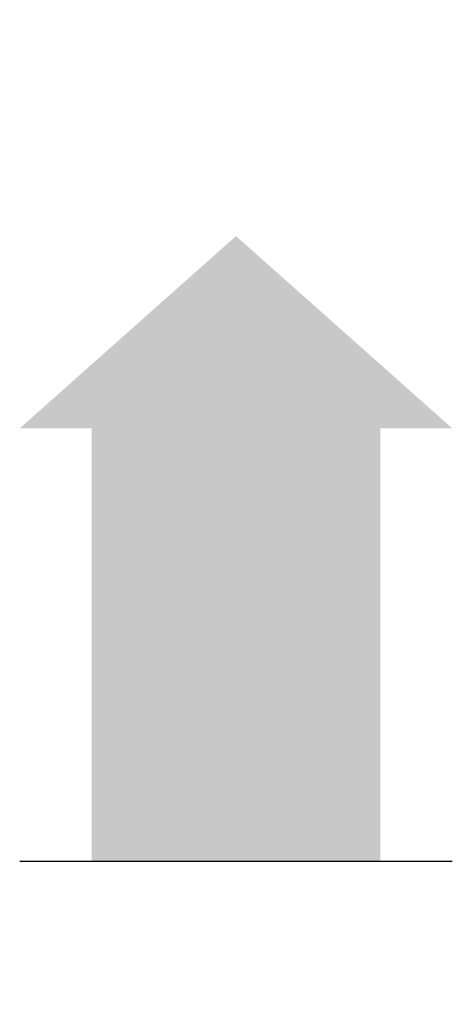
# Model space of a CAD drawing. Extents: x -0.9 to 0.9, y -0.6 to 3.5.
import ezdxf

# ---------------------------------------------------------------- set-up
doc = ezdxf.new("R2010")
doc.units = 0
doc.layers.get('0').update_dxf_attribs({"linetype": 'CONTINUOUS'})

msp = doc.modelspace()

# ---------------------------------------------------------------- linework, layer by layer
at = {"color": 0}
msp.add_line((-0.9, 0), (0.9, 0), dxfattribs=at)
msp.add_lwpolyline([(0, 2.6, 0, 1.8, 0), (0, 1.8, 1.8, 1.8, 0)], format="xyseb", dxfattribs=at)
at = {"color": 0, "const_width": 1.2}
msp.add_lwpolyline([(0, 0), (0, 1.8)], dxfattribs=at)

doc.saveas('drawing.dxf')
